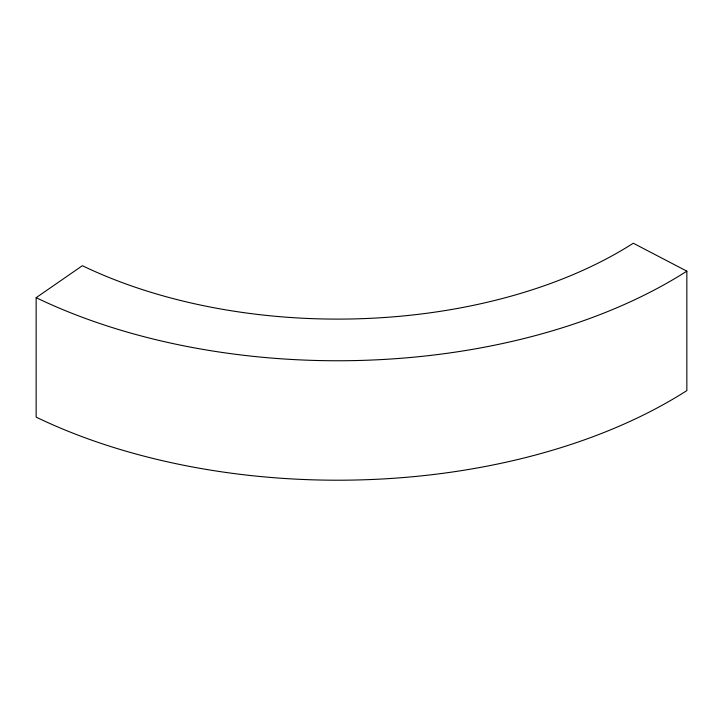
<?xml version="1.0" encoding="UTF-8"?>
<svg xmlns="http://www.w3.org/2000/svg" width="723" height="723" viewBox="0 0 723 723"><rect width="100%" height="100%" fill="white"/><g stroke="black" fill="none" stroke-linecap="round" stroke-linejoin="round"><path stroke-width="1.08" d="M36.15 297.677L82.368 265.703A398.391 230.004 0 0 0 633.303 243.235L686.85 271.152L686.85 390.601A470.528 271.658 0 0 1 36.15 417.135L36.15 297.677A470.528 271.658 0 0 0 686.85 271.152"/></g></svg>
